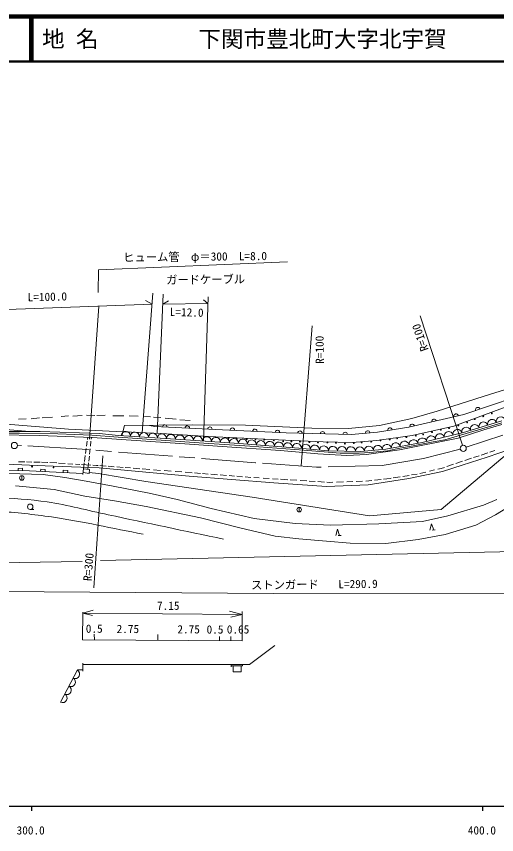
# Model space of a CAD drawing. Units: millimetres, scale not verified. Extents: x 40000 to 680000, y 20000 to 380000.
# Drawn here: x 364675 to 471111, y 198715 to 380000 of the extents above; entities that cross this region are included whole.
import ezdxf
from ezdxf.enums import TextEntityAlignment as Align

# ---------------------------------------------------------------- set-up
doc = ezdxf.new("R2010")
doc.units = ezdxf.units.MM
doc.header["$LTSCALE"] = 1000
doc.linetypes.add('CHAIN', pattern=[18.5, 12, -1.5, 3.5, -1.5])
for name, color, linetype, lineweight in [('M-BGD', 7, 'Continuous', 13), ('M-BMK', 2, 'CHAIN', 13), ('M-STR-HTXT', 7, 'Continuous', 13), ('M-TTL', 2, 'Continuous', 140), ('M-TTL-BAND', 7, 'Continuous', 25), ('M-TTL-LINE', 7, 'Continuous', 50), ('M-TTL-TXT', 7, 'Continuous', 50)]:
    doc.layers.add(name, color=color, linetype=linetype, lineweight=lineweight)
doc.styles.add('ＭＳ ゴシック', font='')
doc.styles.get('ＭＳ ゴシック').set_extended_font_data('MS Gothic')

# ---------------------------------------------------------------- blocks, each defined once
blk = doc.blocks.new('広葉樹林')
at = {"color": 7, "linetype": 'Continuous', "lineweight": 13}
blk.add_line((0, -0.75), (1, -0.75), dxfattribs=at)
blk.add_circle((0, 0), 0.75, dxfattribs=at)
blk = doc.blocks.new('針葉樹林')
at = {"color": 7, "linetype": 'Continuous', "lineweight": 13}
for p, q in [((-0.6, -1), (0, 1)), ((0, 1), (0.6, -1)), ((0.1, -1), (1.1, -1))]:
    blk.add_line(p, q, dxfattribs=at)
blk = doc.blocks.new('有線柱')
at = {"color": 7, "linetype": 'Continuous', "lineweight": 13}
blk.add_line((0, 0.5), (0, -0.5), dxfattribs=at)
blk.add_circle((0, 0), 0.5, dxfattribs=at)

msp = doc.modelspace()

# ---------------------------------------------------------------- linework, layer by layer
at = {"layer": 'M-BGD'}
for p, q in [((469779, 296313), (476473, 298402)), ((457958, 292560), (469779, 296313)), ((480026, 296047), (461608, 289237)), ((479624, 297172), (463859, 291824)), ((452348, 290915), (457958, 292560)), ((376210, 288579), (357080, 290065)), ((365158, 290774), (366827, 290854)), ((367966, 290827), (369821, 291065)), ((370430, 291092), (372655, 291171)), ((374616, 291383), (376232, 291489)), ((377185, 291410), (379252, 291595)), ((380206, 291648), (382060, 291595)), ((382510, 291595), (384365, 291675)), ((386087, 291516), (388498, 291516)), ((389690, 291463), (391703, 291436)), ((393107, 291370), (394392, 291291)), ((395041, 291171), (396710, 291105)), ((397677, 290946), (400075, 290748)), ((400936, 290642), (403201, 290469)), ((445131, 289387), (452348, 290915)), ((463859, 291824), (451632, 288961)), ((472268, 290359), (463775, 287805)), ((356740, 288905), (367620, 287998)), ((385226, 288076), (376210, 288579)), ((388063, 287076), (388619, 289387)), ((388619, 289387), (403748, 289541)), ((395371, 289116), (394171, 289348)), ((410384, 288419), (395371, 289116)), ((403748, 289541), (415434, 289406)), ((424469, 287723), (410384, 288419)), ((415434, 289406), (430157, 288768)), ((430157, 288768), (438282, 288690)), ((438282, 288690), (445131, 289387)), ((451632, 288961), (444706, 287916)), ((461608, 289237), (452398, 287109)), ((459666, 286170), (467830, 288589)), ((468302, 288384), (462614, 286527)), ((467830, 288589), (472299, 289923)), ((472287, 289545), (468302, 288384)), ((357920, 287602), (365388, 287679)), ((358906, 288066), (369915, 288027)), ((369787, 287107), (360616, 287281)), ((365388, 287679), (373881, 287524)), ((381472, 286720), (369787, 287107)), ((369915, 288027), (383032, 287602)), ((373881, 287524), (381368, 287234)), ((380495, 286753), (380430, 286264)), ((381257, 286305), (381303, 286726)), ((381368, 287234), (387230, 286751)), ((402019, 285289), (381472, 286720)), ((383032, 287602), (387298, 287156)), ((396756, 287573), (385226, 288076)), ((387230, 286751), (400967, 285783)), ((401090, 286238), (387298, 287156)), ((407320, 286954), (396756, 287573)), ((424345, 286102), (407320, 286954)), ((438979, 287336), (424469, 287723)), ((444706, 287916), (438979, 287336)), ((452398, 287109), (444544, 286064)), ((462614, 286527), (449612, 283992)), ((463775, 287805), (454585, 285580)), ((380382, 285905), (380233, 284786)), ((381091, 284786), (381213, 285897)), ((400967, 285783), (406210, 285474)), ((414053, 285387), (401090, 286238)), ((410261, 284670), (402019, 285289)), ((406210, 285474), (416386, 284758)), ((423184, 283838), (410261, 284670)), ((427247, 284342), (414053, 285387)), ((416386, 284758), (428362, 283868)), ((432703, 285754), (424345, 286102)), ((439088, 285599), (432703, 285754)), ((444544, 286064), (439088, 285599)), ((454585, 285580), (446536, 284110)), ((449663, 284313), (452585, 284874)), ((452585, 284874), (457015, 285745)), ((457015, 285745), (459666, 286170)), ((380167, 284286), (380020, 283182)), ((380896, 283003), (381025, 284183)), ((431484, 283102), (423184, 283838)), ((433748, 283761), (427247, 284342)), ((428362, 283868), (436411, 283249)), ((437908, 282735), (431484, 283102)), ((440906, 283626), (433748, 283761)), ((436411, 283249), (440609, 283249)), ((442280, 282967), (437908, 282735)), ((440609, 283249), (442989, 283404)), ((446536, 284110), (440906, 283626)), ((449612, 283992), (442280, 282967)), ((442989, 283404), (446916, 283771)), ((446916, 283771), (449663, 284313)), ((474853, 284235), (458824, 270712)), ((469181, 283290), (467651, 282794)), ((468976, 282348), (474200, 284089)), ((470707, 283785), (469574, 283418)), ((366536, 281301), (365129, 281330)), ((368132, 281268), (366895, 281293)), ((368749, 281255), (368570, 281259)), ((369939, 281226), (368749, 281255)), ((371564, 281148), (370268, 281226)), ((371670, 281142), (371564, 281148)), ((372069, 281131), (373679, 281071)), ((375487, 280924), (374039, 281007)), ((379737, 281052), (379402, 278537)), ((379953, 282678), (379782, 281390)), ((380524, 279601), (380683, 281052)), ((380730, 281482), (380848, 282560)), ((463576, 281438), (462075, 280938)), ((463482, 280568), (468976, 282348)), ((465514, 282084), (464098, 281612)), ((467267, 282669), (465956, 282232)), ((366079, 279370), (356116, 279273)), ((360053, 280858), (372822, 280355)), ((366051, 279869), (365052, 279860)), ((365052, 279860), (365056, 279360)), ((366056, 279369), (366051, 279869)), ((379425, 278708), (366079, 279370)), ((370076, 279672), (370051, 279173)), ((371075, 279623), (370076, 279672)), ((371050, 279123), (371075, 279623)), ((372822, 280355), (383037, 279949)), ((375070, 279425), (375045, 278925)), ((376069, 279375), (375070, 279425)), ((376044, 278876), (376069, 279375)), ((377189, 280826), (376070, 280890)), ((378730, 280738), (377759, 280794)), ((381165, 280599), (379097, 280717)), ((380872, 279581), (379564, 279756)), ((380795, 278730), (380872, 279581)), ((382414, 280527), (381611, 280573)), ((382801, 280497), (382414, 280527)), ((383037, 279949), (403003, 278130)), ((384590, 280359), (383200, 280466)), ((386334, 280223), (385046, 280323)), ((388339, 280068), (386930, 280177)), ((389965, 279942), (388788, 280033)), ((392031, 279782), (390531, 279898)), ((394230, 279611), (392527, 279743)), ((396644, 279424), (395090, 279545)), ((398959, 279245), (397398, 279366)), ((457361, 279505), (456241, 279239)), ((458816, 279852), (458087, 279678)), ((459523, 280087), (458816, 279852)), ((459148, 279175), (463482, 280568)), ((461527, 280755), (460039, 280259)), ((370589, 278468), (362880, 278760)), ((375437, 277806), (370589, 278468)), ((380153, 277038), (375437, 277806)), ((379459, 278962), (380795, 278730)), ((382868, 278722), (380817, 278968)), ((393354, 276980), (382868, 278722)), ((401356, 279059), (399895, 279172)), ((403667, 278880), (402116, 279000)), ((403003, 278130), (421731, 276621)), ((405450, 278741), (404144, 278843)), ((407189, 278606), (405949, 278703)), ((409258, 278446), (407795, 278559)), ((411214, 278294), (409878, 278398)), ((412999, 278156), (411826, 278247)), ((414763, 278019), (413516, 278116)), ((416649, 277873), (415406, 277969)), ((417332, 277821), (417276, 277824)), ((418482, 277748), (417332, 277821)), ((420737, 277604), (419401, 277689)), ((422658, 277482), (421420, 277560)), ((424813, 277344), (423199, 277447)), ((442626, 276234), (451680, 277627)), ((445517, 277409), (444058, 277251)), ((447527, 277626), (446031, 277464)), ((447731, 277659), (447527, 277626)), ((449730, 277988), (448159, 277730)), ((451708, 278314), (450286, 278080)), ((451680, 277627), (459148, 279175)), ((453513, 278611), (452274, 278407)), ((455454, 279051), (454122, 278734)), ((364496, 275978), (373053, 275183)), ((386140, 275925), (380153, 277038)), ((394088, 274362), (386140, 275925)), ((416918, 273459), (393354, 276980)), ((421731, 276621), (433417, 275847)), ((426840, 277215), (425386, 277308)), ((429042, 277075), (427580, 277168)), ((430931, 276955), (429554, 277042)), ((432953, 276826), (431457, 276921)), ((433417, 275847), (442626, 276234)), ((434130, 276751), (433461, 276794)), ((434840, 276776), (434130, 276751)), ((437205, 276860), (435643, 276805)), ((439223, 276931), (437889, 276884)), ((441358, 277007), (440004, 276959)), ((443454, 277186), (442095, 277039)), ((373053, 275183), (379835, 273726)), ((400287, 272931), (394088, 274362)), ((379835, 273726), (386458, 272667)), ((386458, 272667), (393425, 271421)), ((407837, 270998), (400287, 272931)), ((442921, 269319), (416918, 273459)), ((471180, 272958), (468187, 271713)), ((470862, 269567), (477115, 273382)), ((393425, 271421), (405453, 268905)), ((417401, 268719), (407837, 270998)), ((458824, 270712), (442921, 269319)), ((468187, 271713), (460318, 269329)), ((405453, 268905), (414222, 266653)), ((426435, 267633), (417401, 268719)), ((460318, 269329), (454702, 268057)), ((466491, 267262), (470862, 269567)), ((414222, 266653), (422037, 264851)), ((434276, 267289), (426435, 267633)), ((444979, 267580), (434276, 267289)), ((454702, 268057), (444979, 267580)), ((459709, 265222), (466491, 267262)), ((422037, 264851), (427283, 264268)), ((453722, 264110), (459709, 265222)), ((427283, 264268), (433376, 263739)), ((433376, 263739), (438621, 263288)), ((438621, 263288), (446542, 263235)), ((446542, 263235), (453722, 264110)), ((414691, 247459), (411924, 248217)), ((414691, 247459), (412176, 246902)), ((416355, 236425), (421927, 240604)), ((379383, 236735), (379373, 234936)), ((379381, 236425), (416355, 236425)), ((412316, 236425), (412316, 235869)), ((412316, 236106), (414788, 236106)), ((412708, 236106), (412708, 234815)), ((414478, 234815), (414478, 236106)), ((414788, 236106), (414788, 236425)), ((374449, 228029), (378193, 235216)), ((378193, 235216), (379375, 235224)), ((412708, 234815), (414478, 234815))]:
    msp.add_line(p, q, dxfattribs=at)
for centre in [(470045, 292047), (464570, 290015), (466253, 290751), (468149, 291408), (458747, 288410), (460565, 288777), (462616, 289358), (411695, 286514), (413494, 286417), (415719, 286359), (449073, 286533), (451105, 286784), (453194, 287113), (454819, 287365), (456793, 287887), (417673, 286262), (419608, 286243), (421716, 286088), (423806, 285875), (425625, 285817), (427521, 285778), (429610, 285682), (431506, 285604), (433596, 285604), (435492, 285546), (437484, 285333), (439458, 285469), (441199, 285585), (443308, 285798), (445378, 286049), (447409, 286281), (368158, 280247), (372898, 280047)]:
    msp.add_circle(centre, 100, dxfattribs=at)
for centre, radius, start, end in [((462136, 291421), 500, 13.17987, 193.17987), ((466918, 292862), 500, 18.73673, 198.73673), ((457267, 290281), 500, 13.17987, 193.17987), ((468197, 289135), 1000, 16.73516, 196.73516), ((470112, 289711), 1000, 16.73516, 196.73516), ((472027, 290287), 999, 21.65485, 196.78165), ((397564, 289014), 500, 357.34385, 177.34385), ((402558, 288782), 500, 357.34385, 177.34385), ((407553, 288551), 500, 357.34385, 177.34385), ((412547, 288312), 500, 357.169, 177.169), ((417541, 288065), 500, 357.169, 177.169), ((422535, 287818), 500, 357.169, 177.169), ((447467, 288333), 500, 8.57772, 188.57772), ((452399, 289141), 500, 13.17987, 193.17987), ((462431, 287480), 1000, 13.60973, 193.60973), ((464366, 287983), 1000, 16.71473, 195.56173), ((466282, 288559), 1000, 16.73516, 196.73516), ((388935, 287047), 1000, 356.19181, 176.19181), ((390931, 286914), 1000, 356.19181, 176.19181), ((392926, 286781), 1000, 356.19181, 176.19181), ((394922, 286648), 1000, 356.19181, 176.19181), ((396917, 286516), 1000, 356.19181, 176.19181), ((398913, 286383), 1000, 356.19181, 176.19181), ((400909, 286250), 1000, 356.23343, 176.19181), ((402904, 286119), 1000, 356.24269, 176.24269), ((404900, 285988), 1000, 356.24269, 176.24269), ((406896, 285857), 1000, 356.24269, 176.24269), ((408891, 285726), 1000, 356.24269, 176.24269), ((410887, 285595), 1000, 356.24269, 176.24269), ((412883, 285463), 1000, 356.24269, 176.24269), ((427532, 287641), 500, 358.47247, 178.47247), ((432530, 287508), 500, 358.47247, 178.47247), ((437528, 287375), 500, 358.47247, 178.47247), ((442509, 287694), 500, 5.78724, 185.78724), ((454656, 285597), 1000, 13.60635, 190.59533), ((456600, 286068), 1000, 13.60973, 193.60973), ((458544, 286539), 1000, 13.60973, 193.60973), ((460487, 287009), 1000, 13.60973, 193.60973), ((414878, 285321), 1000, 355.47163, 175.60668), ((416872, 285163), 1000, 355.47283, 175.47283), ((418865, 285006), 1000, 355.47283, 175.47283), ((420859, 284848), 1000, 355.47283, 175.47283), ((422853, 284690), 1000, 355.47283, 175.47283), ((424847, 284532), 1000, 355.47283, 175.47283), ((426840, 284374), 1000, 355.13206, 175.47336), ((428833, 284200), 1000, 354.89783, 174.89783), ((430825, 284022), 1000, 354.89783, 174.89783), ((432817, 283845), 1000, 355.1384, 174.91927), ((434813, 283741), 1000, 358.91616, 178.91616), ((436813, 283703), 1000, 358.91616, 178.91616), ((438812, 283666), 1000, 358.91616, 178.91616), ((440812, 283628), 1000, 4.32896, 178.93089), ((442805, 283789), 1000, 4.91026, 184.91026), ((444798, 283960), 1000, 4.91026, 184.91026), ((446787, 284156), 1000, 10.32156, 186.3301), ((448754, 284515), 1000, 10.35332, 190.35332), ((450722, 284874), 1000, 10.35332, 190.35332), ((452689, 285234), 1000, 10.35332, 190.35332), ((377707, 234283), 1000, 242.48673, 62.48673), ((376783, 232509), 1000, 242.48673, 62.48673), ((375859, 230736), 1000, 242.48673, 62.48673), ((374935, 228962), 1000, 242.48673, 62.48673)]:
    msp.add_arc(centre, radius, start, end, dxfattribs=at)
for points, knots in [([(410595, 264175), (402072, 265975), (393549, 267772), (385027, 269575), (380527, 270526), (376079, 271767), (371528, 272433), (367691, 272995), (363809, 273227), (359935, 273386), (357343, 273492), (354745, 273494), (352153, 273386), (348969, 273253), (345802, 272850), (342625, 272592), (339290, 272321), (335965, 271748), (332620, 271798), (328733, 271856), (324886, 272598), (321027, 273068), (313923, 273935), (306830, 274898), (299747, 275927), (296353, 276420), (292915, 276705), (289583, 277515), (285517, 278503), (281693, 280323), (277673, 281485), (274688, 282348), (271638, 282967), (268621, 283708)], [0, 0, 0, 0, 1, 1, 1, 2, 2, 2, 3, 3, 3, 4, 4, 4, 5, 5, 5, 6, 6, 6, 7, 7, 7, 8, 8, 8, 9, 9, 9, 10, 10, 10, 11, 11, 11, 11]), ([(392808, 265287), (386032, 266557), (379301, 268096), (372481, 269098), (368530, 269678), (364551, 270060), (360570, 270369), (357294, 270622), (354004, 271037), (350724, 270845), (345581, 270544), (340628, 268455), (335479, 268304), (329998, 268143), (324563, 269377), (319121, 270051), (310473, 271123), (301803, 272114), (293236, 273704), (290458, 274219), (287686, 274805), (284978, 275609), (282168, 276443), (279516, 277749), (276720, 278627), (273951, 279496), (271109, 280109), (268303, 280850)], [0, 0, 0, 0, 1, 1, 1, 2, 2, 2, 3, 3, 3, 4, 4, 4, 5, 5, 5, 6, 6, 6, 7, 7, 7, 8, 8, 8, 9, 9, 9, 9])]:
    msp.add_open_spline(points, degree=3, knots=knots, dxfattribs=at)
at = {"layer": 'M-BMK'}
for p, q in [((472500, 287252), (464335, 284559)), ((365786, 284952), (364937, 284982)), ((379227, 284095), (365786, 284952)), ((417700, 281118), (379227, 284095)), ((463048, 284089), (454910, 282065)), ((431186, 280126), (417700, 281118)), ((454910, 282065), (445754, 280532)), ((445754, 280532), (431186, 280126))]:
    msp.add_line(p, q, dxfattribs=at)
at = {"layer": 'M-BMK', "linetype": 'Continuous'}
for centre in [(364253, 284929), (463705, 284287)]:
    msp.add_circle(centre, 686, dxfattribs=at)
at = {"layer": 'M-STR-HTXT'}
for p, q in [((424753, 325590), (382897, 323876)), ((382897, 323876), (382807, 318824)), ((394940, 318689), (392543, 287757)), ((397240, 318464), (395887, 287568)), ((407185, 317832), (406125, 285922)), ((340884, 314224), (394748, 316216)), ((382930, 315779), (380890, 286350)), ((394748, 316216), (393288, 317026)), ((397143, 316245), (398381, 316986)), ((397143, 316245), (407137, 316386)), ((407137, 316386), (406161, 317187)), ((454186, 313619), (463511, 285024)), ((430215, 311471), (427796, 280390)), ((381835, 253407), (383848, 282654)), ((480386, 261566), (383318, 259447)), ((348349, 258705), (379292, 259235)), ((351952, 252665), (421679, 252135)), ((421679, 252135), (529768, 252241)), ((381663, 248453), (379394, 247804)), ((379397, 248030), (379305, 241856)), ((414691, 247459), (379394, 247805)), ((379394, 247805), (381570, 247249)), ((414733, 241683), (414685, 248181)), ((381946, 243143), (381966, 241843)), ((395998, 243027), (396017, 241774)), ((379305, 241856), (414733, 241683)), ((409680, 242607), (409694, 241708)), ((412037, 241696), (412036, 241713)), ((412220, 242607), (412234, 241708))]:
    msp.add_line(p, q, dxfattribs=at)
at = {"layer": 'M-TTL'}
msp.add_line((680000, 380000), (40000, 380000), dxfattribs=at)
at = {"layer": 'M-TTL-BAND'}
for p, q in [((40000, 205000), (579000, 205000)), ((368000, 205000), (368000, 204000)), ((468000, 205000), (468000, 204000))]:
    msp.add_line(p, q, dxfattribs=at)
at = {"layer": 'M-TTL-LINE'}
for p, q in [((367750, 380000), (367750, 370000)), ((368250, 380000), (368250, 370000)), ((40000, 370000), (680000, 370000))]:
    msp.add_line(p, q, dxfattribs=at)

# ---------------------------------------------------------------- block references
at = {"layer": 'M-BGD'}
for name, p, xscale, yscale, rotation in [('有線柱', (365888, 277743), 1000, 1000, 0.32447), ('広葉樹林', (367750, 271344), 800, 800, 2.32447), ('有線柱', (427368, 270720), 1000, 1000, 0.32447), ('針葉樹林', (456713, 266890), 700, 700, 2.32447), ('針葉樹林', (435866, 265690), 700, 700, 2.32447)]:
    msp.add_blockref(name, p, dxfattribs=dict(at, xscale=xscale, yscale=yscale, rotation=rotation))

# ---------------------------------------------------------------- texts
at = {"layer": 'M-BGD', "style": 'ＭＳ ゴシック'}
for s, p in [('7.15', (395842, 247968)), ('0.5', (380064, 242882)), ('2.75', (386891, 242820)), ('2.75', (400365, 242742)), ('0.5', (406827, 242703)), ('0.65', (411315, 242719))]:
    msp.add_text(s, height=1833, dxfattribs=at).set_placement(p, align=Align.BOTTOM_LEFT)
at = {"layer": 'M-STR-HTXT', "style": 'ＭＳ ゴシック'}
for s, rotation, p in [('ヒューム管\u3000φ＝300\u3000L=8.0', 0.637, (404282, 326755)), ('ガードケーブル', 0.637, (406616, 321701)), ('R=100', 108.994, (454169, 308834)), ('R=100', 90.525, (431881, 306125)), ('R=300', 85.155, (380657, 258020)), ('ストンガード', 0.637, (424183, 254064)), ('L=290.9', 0.637, (440396, 254257))]:
    msp.add_text(s, height=1833, rotation=rotation, dxfattribs=at).set_placement(p, align=Align.MIDDLE_CENTER)
for s, rotation, p in [('L=100.0', 1.495, (371573, 316403)), ('L=12.0', 358.531, (402386, 312980))]:
    msp.add_text(s, height=1833, rotation=rotation, dxfattribs=at).set_placement(p, align=Align.BOTTOM_CENTER)
at = {"layer": 'M-TTL-BAND', "style": 'ＭＳ ゴシック'}
for s, p in [('300.0', (367844, 198195)), ('400.0', (467844, 198195))]:
    msp.add_text(s, height=1833, dxfattribs=at).set_placement(p, align=Align.BOTTOM_CENTER)
at = {"layer": 'M-TTL-TXT', "style": 'ＭＳ ゴシック'}
for s, p in [('地 名', (370380, 375000)), ('下関市豊北町大字北宇賀', (405024, 375000))]:
    msp.add_text(s, height=3666, dxfattribs=at).set_placement(p, align=Align.MIDDLE_LEFT)

doc.saveas('drawing.dxf')
